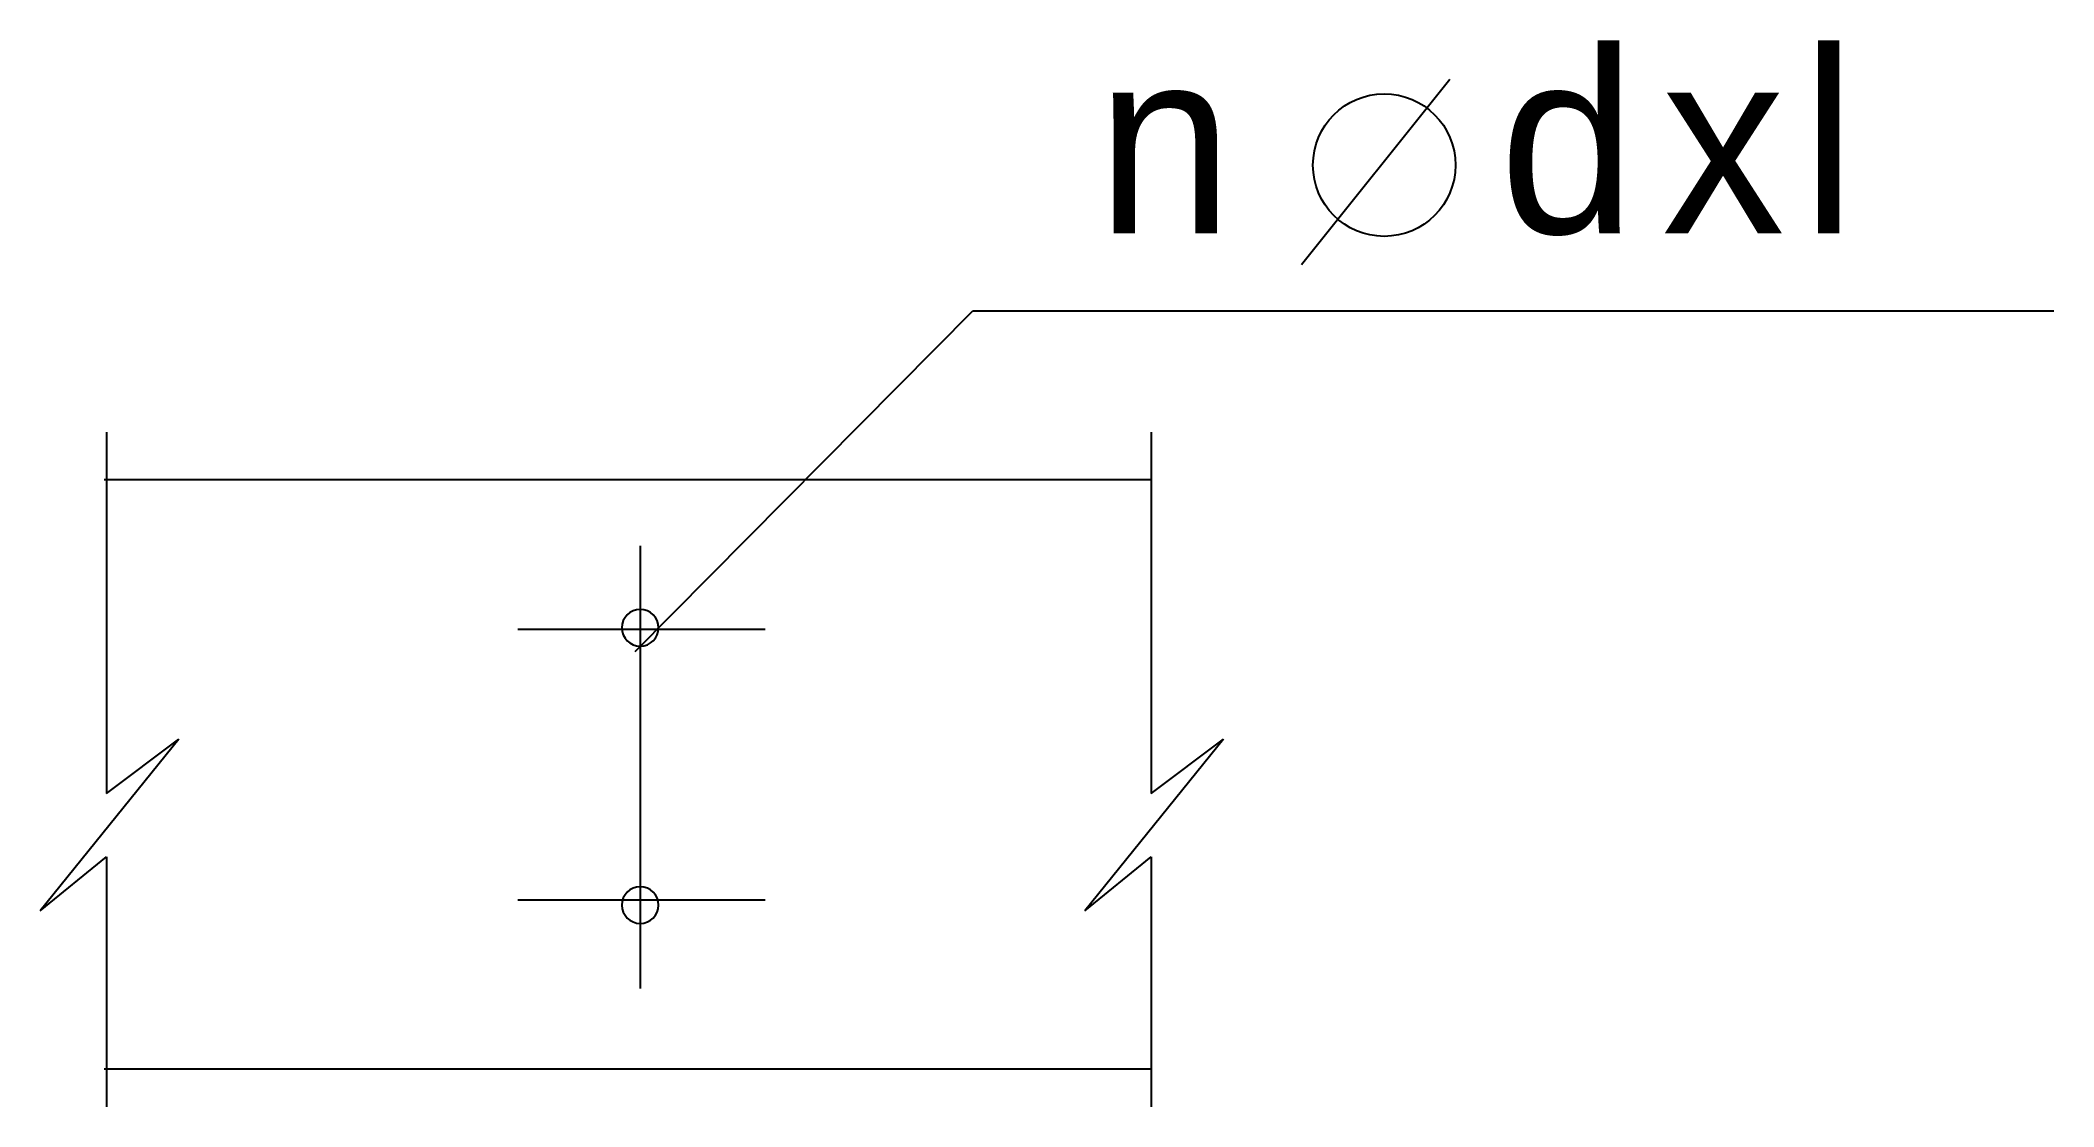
# Model space of a CAD drawing. Header units: metres. Extents: x -157566 to -154822, y -352376 to -350923.
import ezdxf

# ---------------------------------------------------------------- set-up
doc = ezdxf.new("R2010")
doc.units = ezdxf.units.M
for name, color, linetype in [('AXIS', 1, 'Continuous'), ('DIM', 4, 'Continuous'), ('K', 2, 'Continuous'), ('STEEL', 1, 'Continuous'), ('TEXT', 3, 'Continuous')]:
    doc.layers.add(name, color=color, linetype=linetype)

msp = doc.modelspace()

# ---------------------------------------------------------------- linework, layer by layer
at = {"layer": 'AXIS'}
for p, q in [((-156748.49, -351611.51), (-156748.49, -351845.76)), ((-156748.49, -351665.08), (-156748.49, -352214.92)), ((-156915.46, -351725.08), (-156577.97, -351725.08)), ((-156915.46, -352094.24), (-156577.97, -352094.24))]:
    msp.add_line(p, q, dxfattribs=at)
at = {"layer": 'DIM'}
msp.add_line((-155644.93, -350976.16), (-155847, -351228.52), dxfattribs=at)
msp.add_circle((-155734.31, -351092.64), 97.15, dxfattribs=at)
at = {"layer": 'K'}
for p, q in [((-157479.12, -351521.3), (-156052.55, -351521.3)), ((-157479.12, -352324.34), (-156052.55, -352324.34))]:
    msp.add_line(p, q, dxfattribs=at)
at = {"layer": 'STEEL'}
for points in [[(-156773.49, -351723.29, 1), (-156723.49, -351723.29, 1)], [(-156773.49, -352101.24, 1), (-156723.49, -352101.24, 1)]]:
    msp.add_lwpolyline(points, format="xyb", close=True, dxfattribs=at)
at = {"layer": 'TEXT'}
for p, q in [((-156755.46, -351755.66), (-156295.33, -351291.46)), ((-156295.33, -351291.46), (-154821.78, -351291.46)), ((-157475.88, -351456.53), (-157475.88, -351949.17)), ((-156052.07, -351456.53), (-156052.07, -351949.17)), ((-157377.26, -351875.27), (-157566.27, -352109.28)), ((-157475.88, -351949.17), (-157377.26, -351875.27)), ((-155953.46, -351875.27), (-156142.47, -352109.28)), ((-156052.07, -351949.17), (-155953.46, -351875.27)), ((-157566.27, -352109.28), (-157475.88, -352035.39)), ((-157475.88, -352035.38), (-157475.88, -352376.13)), ((-156142.47, -352109.28), (-156052.07, -352035.39)), ((-156052.07, -352035.38), (-156052.07, -352376.13))]:
    msp.add_line(p, q, dxfattribs=at)

# ---------------------------------------------------------------- texts
at = {"layer": 'DIM'}
for s, p in [('d', (-155577.51, -351185.81)), ('l', (-155165.72, -351185.81)), ('n', (-156126.55, -351185.81)), ('x', (-155355.77, -351185.81))]:
    msp.add_text(s, height=250, dxfattribs=at).set_placement(p)

doc.saveas('drawing.dxf')
